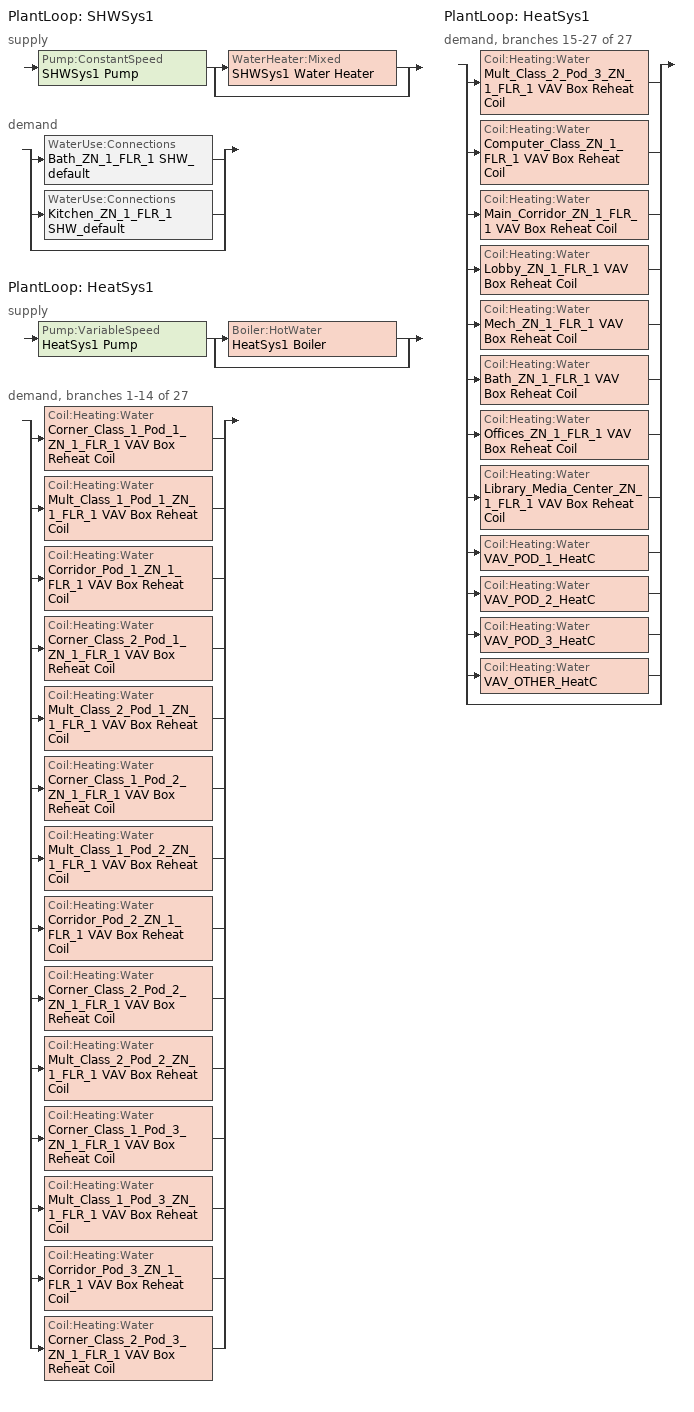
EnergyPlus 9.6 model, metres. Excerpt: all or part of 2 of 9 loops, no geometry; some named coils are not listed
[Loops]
PlantLoop 'SHWSys1'
 supply: Pump:ConstantSpeed 'SHWSys1 Pump' > split
  | WaterHeater:Mixed 'SHWSys1 Water Heater'
  | bypass
 demand: split
  | WaterUse:Connections 'Bath_ZN_1_FLR_1 SHW_default'
  | WaterUse:Connections 'Kitchen_ZN_1_FLR_1 SHW_default'
  | bypass
PlantLoop 'HeatSys1'
 supply: Pump:VariableSpeed 'HeatSys1 Pump' > split
  | Boiler:HotWater 'HeatSys1 Boiler'
  | bypass
 demand, branches 1-14 of 27: split
  | Coil:Heating:Water 'Corner_Class_1_Pod_1_ZN_1_FLR_1 VAV Box Reheat Coil'
  | Coil:Heating:Water 'Mult_Class_1_Pod_1_ZN_1_FLR_1 VAV Box Reheat Coil'
  | Coil:Heating:Water 'Corridor_Pod_1_ZN_1_FLR_1 VAV Box Reheat Coil'
  | Coil:Heating:Water 'Corner_Class_2_Pod_1_ZN_1_FLR_1 VAV Box Reheat Coil'
  | Coil:Heating:Water 'Mult_Class_2_Pod_1_ZN_1_FLR_1 VAV Box Reheat Coil'
  | Coil:Heating:Water 'Corner_Class_1_Pod_2_ZN_1_FLR_1 VAV Box Reheat Coil'
  | Coil:Heating:Water 'Mult_Class_1_Pod_2_ZN_1_FLR_1 VAV Box Reheat Coil'
  | Coil:Heating:Water 'Corridor_Pod_2_ZN_1_FLR_1 VAV Box Reheat Coil'
  | Coil:Heating:Water 'Corner_Class_2_Pod_2_ZN_1_FLR_1 VAV Box Reheat Coil'
  | Coil:Heating:Water 'Mult_Class_2_Pod_2_ZN_1_FLR_1 VAV Box Reheat Coil'
  | Coil:Heating:Water 'Corner_Class_1_Pod_3_ZN_1_FLR_1 VAV Box Reheat Coil'
  | Coil:Heating:Water 'Mult_Class_1_Pod_3_ZN_1_FLR_1 VAV Box Reheat Coil'
  | Coil:Heating:Water 'Corridor_Pod_3_ZN_1_FLR_1 VAV Box Reheat Coil'
  | Coil:Heating:Water 'Corner_Class_2_Pod_3_ZN_1_FLR_1 VAV Box Reheat Coil'
PlantLoop 'HeatSys1'
 demand, branches 15-27 of 27: split
  | Coil:Heating:Water 'Mult_Class_2_Pod_3_ZN_1_FLR_1 VAV Box Reheat Coil'
  | Coil:Heating:Water 'Computer_Class_ZN_1_FLR_1 VAV Box Reheat Coil'
  | Coil:Heating:Water 'Main_Corridor_ZN_1_FLR_1 VAV Box Reheat Coil'
  | Coil:Heating:Water 'Lobby_ZN_1_FLR_1 VAV Box Reheat Coil'
  | Coil:Heating:Water 'Mech_ZN_1_FLR_1 VAV Box Reheat Coil'
  | Coil:Heating:Water 'Bath_ZN_1_FLR_1 VAV Box Reheat Coil'
  | Coil:Heating:Water 'Offices_ZN_1_FLR_1 VAV Box Reheat Coil'
  | Coil:Heating:Water 'Library_Media_Center_ZN_1_FLR_1 VAV Box Reheat Coil'
  | Coil:Heating:Water 'VAV_POD_1_HeatC'
  | Coil:Heating:Water 'VAV_POD_2_HeatC'
  | Coil:Heating:Water 'VAV_POD_3_HeatC'
  | Coil:Heating:Water 'VAV_OTHER_HeatC'
  | bypass
[Sizing:Plant] Loop Type=Heating
Name | Design Loop Exit Temperature {C} | Loop Design Temperature Difference {deltaC}
SHWSys1 | 60 | 5
HeatSys1 | 82 | 11
[Coil:Heating:Water] Availability Schedule=ALWAYS_ON; U-Factor Times Area Value {W/K}=AUTOSIZE; Maximum Water Flow Rate {m3/s}=AUTOSIZE; Performance Input Method=UFactorTimesAreaAndDesignWaterFlowRate; Rated Capacity {W}=AUTOSIZE; Rated Inlet Water Temperature {C}=82.2; Rated Inlet Air Temperature {C}=12.8; Rated Outlet Water Temperature {C}=71.1; Rated Outlet Air Temperature {C}=40
Corner_Class_1_Pod_1_ZN_1_FLR_1 VAV Box Reheat Coil; Mult_Class_1_Pod_1_ZN_1_FLR_1 VAV Box Reheat Coil; Corridor_Pod_1_ZN_1_FLR_1 VAV Box Reheat Coil; Corner_Class_2_Pod_1_ZN_1_FLR_1 VAV Box Reheat Coil; Mult_Class_2_Pod_1_ZN_1_FLR_1 VAV Box Reheat Coil; Corner_Class_1_Pod_2_ZN_1_FLR_1 VAV Box Reheat Coil; Mult_Class_1_Pod_2_ZN_1_FLR_1 VAV Box Reheat Coil; Corridor_Pod_2_ZN_1_FLR_1 VAV Box Reheat Coil; Corner_Class_2_Pod_2_ZN_1_FLR_1 VAV Box Reheat Coil; Mult_Class_2_Pod_2_ZN_1_FLR_1 VAV Box Reheat Coil; Corner_Class_1_Pod_3_ZN_1_FLR_1 VAV Box Reheat Coil; Mult_Class_1_Pod_3_ZN_1_FLR_1 VAV Box Reheat Coil; Corridor_Pod_3_ZN_1_FLR_1 VAV Box Reheat Coil; Corner_Class_2_Pod_3_ZN_1_FLR_1 VAV Box Reheat Coil; Mult_Class_2_Pod_3_ZN_1_FLR_1 VAV Box Reheat Coil; Computer_Class_ZN_1_FLR_1 VAV Box Reheat Coil; Main_Corridor_ZN_1_FLR_1 VAV Box Reheat Coil; Lobby_ZN_1_FLR_1 VAV Box Reheat Coil; Mech_ZN_1_FLR_1 VAV Box Reheat Coil; Bath_ZN_1_FLR_1 VAV Box Reheat Coil; Offices_ZN_1_FLR_1 VAV Box Reheat Coil; Library_Media_Center_ZN_1_FLR_1 VAV Box Reheat Coil
[Pump:ConstantSpeed]
SHWSys1 Pump: Design Flow Rate {m3/s}=autosize; Design Pump Head {Pa}=29891; Design Power Consumption {W}=AUTOSIZE; Motor Efficiency=0.3; Fraction of Motor Inefficiencies to Fluid Stream=0; Pump Control Type=Intermittent
[Pump:VariableSpeed]
HeatSys1 Pump: Design Maximum Flow Rate {m3/s}=AUTOSIZE; Design Pump Head {Pa}=179352; Design Power Consumption {W}=AUTOSIZE; Motor Efficiency=0.9; Fraction of Motor Inefficiencies to Fluid Stream=0; Coefficient 1 of the Part Load Performance Curve=0; Coefficient 2 of the Part Load Performance Curve=3.2485; Coefficient 3 of the Part Load Performance Curve=-4.7443; Coefficient 4 of the Part Load Performance Curve=2.5295; Pump Control Type=Intermittent
[Boiler:HotWater]
HeatSys1 Boiler: Fuel Type=NATURALGAS; Nominal Capacity {W}=323475; Nominal Thermal Efficiency=0.8; Efficiency Curve Temperature Evaluation Variable=LeavingBoiler; Normalized Boiler Efficiency Curve=HeatSys1 Boiler Efficiency Curve; Design Water Flow Rate {m3/s}=AUTOSIZE; Minimum Part Load Ratio=0; Maximum Part Load Ratio=1.2; Optimum Part Load Ratio=1; Water Outlet Upper Temperature Limit {C}=95; Boiler Flow Mode=LeavingSetpointModulated; Parasitic Electric Load {W}=0; Sizing Factor=1
[SetpointManager:Scheduled] Control Variable=Temperature
Name | Schedule | Setpoint Node or NodeList
HeatSys1 Boiler Setpoint Manager | HW-Loop-Temp-Schedule | HeatSys1 Supply Equipment Outlet Node
SHWSys1 Loop Setpoint Manager | SHWSys1-Loop-Temp-Schedule | SHWSys1 Supply Outlet Node
HeatSys1 Loop Setpoint Manager | HW-Loop-Temp-Schedule | HeatSys1 Supply Outlet Node
[WaterHeater:Mixed]
SHWSys1 Water Heater: Tank Volume {m3}=0.75708; Setpoint Temperature Schedule=SHWSys1 Water Heater Setpoint Temperature Schedule Name; Deadband Temperature Difference {deltaC}=2; Maximum Temperature Limit {C}=82.2222; Heater Control Type=Cycle; Heater Maximum Capacity {W}=58614.21; Heater Fuel Type=NATURALGAS; Heater Thermal Efficiency=0.805127; Off Cycle Parasitic Fuel Consumption Rate {W}=970.33; Off Cycle Parasitic Fuel Type=NATURALGAS; Off Cycle Parasitic Heat Fraction to Tank=0.8; On Cycle Parasitic Fuel Consumption Rate {W}=970.33; On Cycle Parasitic Fuel Type=NATURALGAS; Ambient Temperature Indicator=zone; Ambient Temperature Zone=MECH_ZN_1_FLR_1; Off Cycle Loss Coefficient to Ambient Temperature {W/K}=9.64329; On Cycle Loss Coefficient to Ambient Temperature {W/K}=9.64329; Use Side Effectiveness=1; Source Side Effectiveness=1; Use Side Design Flow Rate {m3/s}=AUTOSIZE; Source Side Design Flow Rate {m3/s}=AUTOSIZE; Indirect Water Heating Recovery Time {hr}=1.5
[PlantLoop] Fluid Type=Water; Minimum Loop Temperature {C}=10; Maximum Loop Flow Rate {m3/s}=AUTOSIZE; Minimum Loop Flow Rate {m3/s}=0; Plant Loop Volume {m3}=AUTOSIZE; Load Distribution Scheme=Optimal
Name | Plant Equipment Operation Scheme | Maximum Loop Temperature {C}
SHWSys1 | SHWSys1 Loop Operation Scheme List | 60
HeatSys1 | HeatSys1 Loop Operation Scheme List | 100
[PlantEquipmentList]
SHWSys1 Equipment List: SHWSys1 Water Heater
HeatSys1 Equipment List: HeatSys1 Boiler
[PlantEquipmentOperation:HeatingLoad] Load Range 1 Lower Limit {W}=0; Load Range 1 Upper Limit {W}=1000000000000000
Name | Range 1 Equipment List
SHWSys1 Operation Scheme | SHWSys1 Equipment List
HeatSys1 Operation Scheme | HeatSys1 Equipment List
[PlantEquipmentOperationSchemes] Control Scheme 1 Schedule=PlantOnSched
Name | Control Scheme 1
SHWSys1 Loop Operation Scheme List | SHWSys1 Operation Scheme
HeatSys1 Loop Operation Scheme List | HeatSys1 Operation Scheme
[WaterUse:Equipment] Flow Rate Fraction Schedule=BLDG_SWH_SCH
Name | Peak Flow Rate {m3/s} | Target Temperature Schedule | Hot Water Supply Temperature Schedule | Zone | Sensible Fraction Schedule | Latent Fraction Schedule
Bath_ZN_1_FLR_1 SHW_default | 2.63889e-07 | Bath_ZN_1_FLR_1 SHW_default Temp Sched | Bath_ZN_1_FLR_1 SHW_default Hot Supply Temp Sched | Bath_ZN_1_FLR_1 | Bath_ZN_1_FLR_1 SHW_default Sensible fract sched | Bath_ZN_1_FLR_1 SHW_default Latent fract sched
Kitchen_ZN_1_FLR_1 SHW_default | 0.00010515 | Kitchen_ZN_1_FLR_1 SHW_default Temp Sched | Kitchen_ZN_1_FLR_1 SHW_default Hot Supply Temp Sched | Kitchen_ZN_1_FLR_1 | Kitchen_ZN_1_FLR_1 SHW_default Sensible fract sched | Kitchen_ZN_1_FLR_1 SHW_default Latent fract sched
[WaterUse:Connections]
Name | Water Use Equipment 1
Bath_ZN_1_FLR_1 SHW_default | Bath_ZN_1_FLR_1 SHW_default
Kitchen_ZN_1_FLR_1 SHW_default | Kitchen_ZN_1_FLR_1 SHW_default
[EnergyManagementSystem:Sensor]
BoilerPLR: Output:Variable or Output:Meter Index Key=HeatSys1 Boiler; Output:Variable or Output:Meter=Boiler Part Load Ratio
[Schedule:Compact]
BLDG_SWH_SCH: Through: 6/15, For: SummerDesignDay, Until: 07:00, 0.05, Until: 08:00, 0.1, Until: 09:00, 0.34, Until: 10:00, 0.6, Until: 11:00, 0.63, Until: 12:00, 0.72, Until: 13:00, 0.79, Until: 14:00, 0.83, Until: 15:00, 0.61, Until: 16:00, 0.65, Until: 18:00, 0.1, Until: 19:00, 0.19, Until: 20:00, 0.25, Until: 22:00, 0.22, Until: 23:00, 0.12, Until: 24:00, 0.09, For: Weekdays, Until: 07:00, 0, Until: 08:00, 0, Until: 09:00, 0.34, Until: 10:00, 0.6, Until: 11:00, 0.63, Until: 12:00, 0.72, Until: 13:00, 0.79, Until: 14:00, 0.83, Until: 15:00, 0.61, Until: 16:00, 0.65, Until: 18:00, 0.1, Until: 19:00, 0.19, Until: 20:00, 0.25, Until: 22:00, 0, Until: 23:00, 0, Until: 24:00, 0, For: WinterDesignDay, Until: 09:00, 0.03, Until: 13:00, 0.05, Until: 24:00, 0.03, For: Saturday, Until: 09:00, 0, Until: 13:00, 0, Until: 24:00, 0, For: Sunday Holidays AllOtherDays, Until: 08:00, 0, Until: 14:00, 0, Until: 24:00, 0, Through: 9/15, For: SummerDesignDay, Until: 07:00, 0.05, Until: 18:00, 0.1, Until: 19:00, 0.19, Until: 20:00, 0.25, Until: 22:00, 0.22, Until: 23:00, 0.12, Until: 24:00, 0.09, For: Weekdays, Until: 08:00, 0, Until: 18:00, 0.1, Until: 19:00, 0.19, Until: 20:00, 0.25, Until: 22:00, 0, Until: 23:00, 0, Until: 24:00, 0, For: WinterDesignDay, Until: 09:00, 0.03, Until: 13:00, 0.05, Until: 24:00, 0.03, For: Saturday, Until: 09:00, 0, Until: 13:00, 0, Until: 24:00, 0, For: Sunday Holidays AllOtherDays, Until: 08:00, 0, Until: 14:00, 0, Until: 24:00, 0, Through: 12/31, For: SummerDesignDay, Until: 07:00, 0.05, Until: 08:00, 0.1, Until: 09:00, 0.34, Until: 10:00, 0.6, Until: 11:00, 0.63, Until: 12:00, 0.72, Until: 13:00, 0.79, Until: 14:00, 0.83, Until: 15:00, 0.61, Until: 16:00, 0.65, Until: 18:00, 0.1, Until: 19:00, 0.19, Until: 20:00, 0.25, Until: 22:00, 0.22, Until: 23:00, 0.12, Until: 24:00, 0.09, For: Weekdays, Until: 07:00, 0, Until: 08:00, 0, Until: 09:00, 0.34, Until: 10:00, 0.6, Until: 11:00, 0.63, Until: 12:00, 0.72, Until: 13:00, 0.79, Until: 14:00, 0.83, Until: 15:00, 0.61, Until: 16:00, 0.65, Until: 18:00, 0.1, Until: 19:00, 0.19, Until: 20:00, 0.25, Until: 22:00, 0, Until: 23:00, 0, Until: 24:00, 0, For: WinterDesignDay, Until: 09:00, 0.03, Until: 13:00, 0.05, Until: 24:00, 0.03, For: Saturday, Until: 09:00, 0, Until: 13:00, 0, Until: 24:00, 0, For: Sunday Holidays AllOtherDays, Until: 08:00, 0, Until: 14:00, 0, Until: 24:00, 0
ALWAYS_ON; PlantOnSched: Through: 12/31, For: AllDays, Until: 24:00, 1
HW-Loop-Temp-Schedule: Through: 12/31, For: AllDays, Until: 24:00, 82
Bath_ZN_1_FLR_1 SHW_default Latent fract sched; Kitchen_ZN_1_FLR_1 SHW_default Latent fract sched: Through: 12/31, For: AllDays, Until: 24:00, 0.05
Bath_ZN_1_FLR_1 SHW_default Sensible fract sched; Kitchen_ZN_1_FLR_1 SHW_default Sensible fract sched: Through: 12/31, For: AllDays, Until: 24:00, 0.2
Bath_ZN_1_FLR_1 SHW_default Temp Sched; Kitchen_ZN_1_FLR_1 SHW_default Temp Sched; SHWSys1-Loop-Temp-Schedule; SHWSys1 Water Heater Setpoint Temperature Schedule Name: Through: 12/31, For: AllDays, Until: 24:00, 60
Bath_ZN_1_FLR_1 SHW_default Hot Supply Temp Sched; Kitchen_ZN_1_FLR_1 SHW_default Hot Supply Temp Sched: Through: 12/31, For: AllDays, Until: 24:00, 55
[Curve:Quadratic]
HeatSys1 Boiler Efficiency Curve: Coefficient1 Constant=1; Coefficient2 x=0; Coefficient3 x**2=0; Minimum Value of x=0; Maximum Value of x=1
